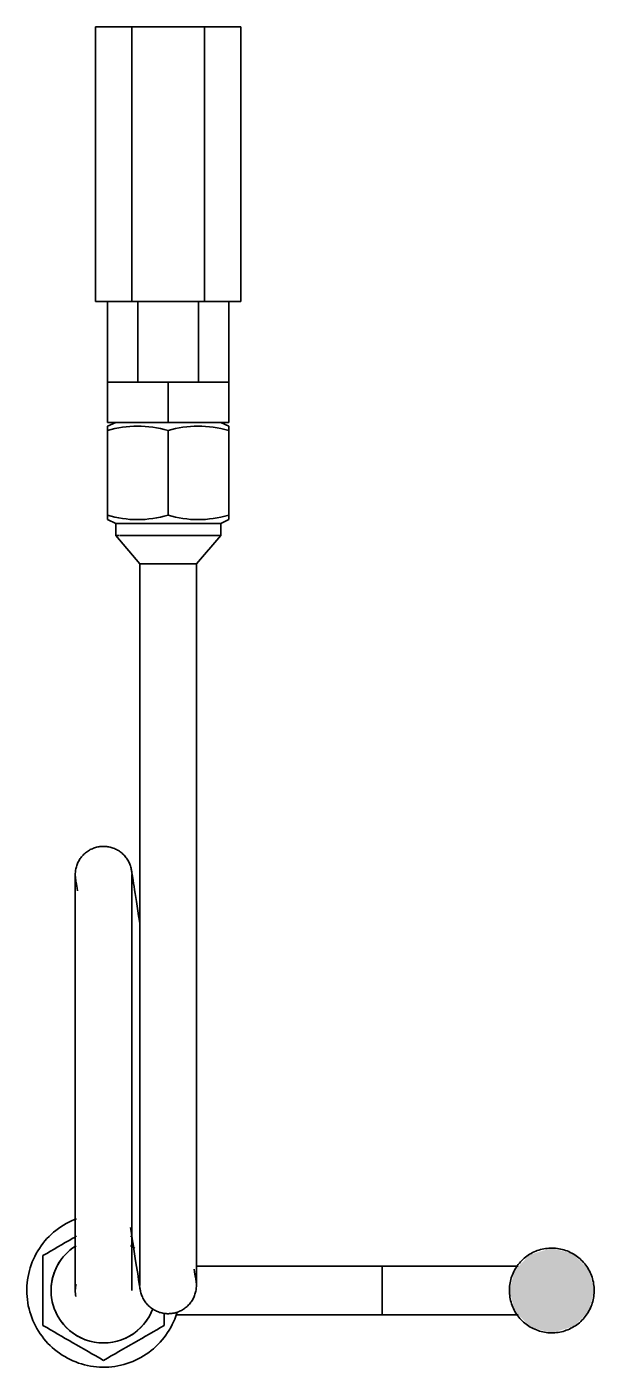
# Model space of a CAD drawing. Header units: millimetres. Extents: x -11989 to -4071, y -1478 to 4600.
# Drawn here: x -9438 to -9297.5, y 4154.6 to 4486.6 of the extents above; entities that cross this region are included whole.
import ezdxf

# ---------------------------------------------------------------- set-up
doc = ezdxf.new("R2010")
doc.units = ezdxf.units.MM
doc.layers.add('P-PIPE', color=7, linetype='Continuous', lineweight=35)

# ---------------------------------------------------------------- blocks, each defined once
blk = doc.blocks.new('Закладная угловая СГК _с перкинсом_ - Закладная угловая СГК _с перкинсом_-V37-Разрез 4')
at = {"layer": 'P-PIPE', "true_color": 0xff8000}
for points in [[(-9299.73, 4173.59), (-9297.49, 4173.59), (-9298.9, 4178.84), (-9302.74, 4182.68), (-9307.99, 4184.09), (-9313.49, 4182.44), (-9317.18, 4178.51), (-9318.49, 4173.59), (-9313.99, 4173.59), (-9310.99, 4178.79), (-9304.99, 4178.79), (-9301.99, 4173.59), (-9300.4, 4173.59)], [(-9301.99, 4173.59), (-9304.99, 4178.79), (-9310.99, 4178.79), (-9313.99, 4173.59), (-9302.71, 4173.59)], [(-9307.99, 4163.09), (-9302.5, 4164.74), (-9298.9, 4168.34), (-9297.49, 4173.59), (-9301.99, 4173.59), (-9304.99, 4168.4), (-9310.99, 4168.4), (-9313.99, 4173.59), (-9318.49, 4173.59), (-9317.09, 4168.34), (-9313.24, 4164.5)], [(-9304.99, 4168.4), (-9301.99, 4173.59), (-9313.99, 4173.59), (-9310.99, 4168.4)]]:
    blk.add_hatch(color=30, dxfattribs=at).paths.add_polyline_path(points)
at = {"layer": 'P-PIPE'}
for p, q in [((-9420.99, 4486.59), (-9411.99, 4486.59)), ((-9420.99, 4486.59), (-9420.99, 4418.59)), ((-9411.99, 4486.59), (-9393.99, 4486.59)), ((-9411.99, 4418.59), (-9411.99, 4486.59)), ((-9393.99, 4486.59), (-9384.99, 4486.59)), ((-9393.99, 4486.59), (-9393.99, 4418.59)), ((-9384.99, 4486.59), (-9384.99, 4418.59)), ((-9411.99, 4418.59), (-9420.99, 4418.59)), ((-9417.99, 4418.59), (-9417.99, 4398.59)), ((-9393.99, 4418.59), (-9411.99, 4418.59)), ((-9410.49, 4398.59), (-9410.49, 4418.59)), ((-9395.49, 4418.59), (-9395.49, 4398.59)), ((-9384.99, 4418.59), (-9393.99, 4418.59)), ((-9387.99, 4418.59), (-9387.99, 4398.59)), ((-9417.99, 4398.59), (-9402.99, 4398.59)), ((-9417.99, 4388.59), (-9417.99, 4398.59)), ((-9402.99, 4398.59), (-9387.99, 4398.59)), ((-9402.99, 4388.59), (-9402.99, 4398.59)), ((-9387.99, 4388.59), (-9387.99, 4398.59)), ((-9415.99, 4388.59), (-9418, 4387.67)), ((-9402.99, 4388.59), (-9417.99, 4388.59)), ((-9417.99, 4386.59), (-9417.99, 4365.62)), ((-9387.99, 4388.59), (-9402.99, 4388.59)), ((-9402.99, 4386.59), (-9402.99, 4365.62)), ((-9387.99, 4387.67), (-9389.99, 4388.59)), ((-9387.99, 4386.59), (-9387.99, 4365.62)), ((-9418, 4364.53), (-9415.99, 4363.59)), ((-9415.99, 4363.59), (-9415.99, 4360.59)), ((-9389.99, 4363.59), (-9415.99, 4363.59)), ((-9415.99, 4363.59), (-9402.99, 4363.59)), ((-9402.99, 4363.59), (-9389.99, 4363.59)), ((-9389.99, 4363.59), (-9387.99, 4364.53)), ((-9389.99, 4360.59), (-9389.99, 4363.59)), ((-9415.99, 4360.59), (-9415.11, 4360.59)), ((-9415.99, 4360.59), (-9409.99, 4353.59)), ((-9414.77, 4360.59), (-9415, 4360.59)), ((-9414.78, 4360.59), (-9408.48, 4360.59)), ((-9407.43, 4360.59), (-9408.49, 4360.59)), ((-9407.45, 4360.59), (-9398.54, 4360.59)), ((-9397.49, 4360.59), (-9398.55, 4360.59)), ((-9397.51, 4360.59), (-9391.21, 4360.59)), ((-9395.99, 4353.59), (-9389.99, 4360.59)), ((-9393.8, 4360.59), (-9394.22, 4360.59)), ((-9390.98, 4360.59), (-9391.22, 4360.59)), ((-9390.88, 4360.59), (-9389.99, 4360.59)), ((-9409.99, 4353.59), (-9409.99, 4294.99)), ((-9395.99, 4353.59), (-9409.99, 4353.59)), ((-9395.99, 4294.99), (-9395.99, 4353.59)), ((-9349.99, 4179.59), (-9395.99, 4179.59)), ((-9349.99, 4179.59), (-9316.34, 4179.59)), ((-9349.99, 4179.59), (-9349.99, 4167.59)), ((-9400.96, 4167.59), (-9349.99, 4167.59)), ((-9316.34, 4167.59), (-9349.99, 4167.59))]:
    blk.add_line(p, q, dxfattribs=at)
at = {"layer": 'P-PIPE', "flags": 128}
for points in [[(-9409.99, 4275.79), (-9409.99, 4276.03), (-9409.99, 4276.3), (-9409.99, 4276.6), (-9409.99, 4276.93), (-9409.99, 4277.29), (-9409.99, 4277.67), (-9409.99, 4278.08), (-9409.99, 4278.53), (-9409.99, 4278.99), (-9409.99, 4279.49), (-9409.99, 4280), (-9409.99, 4280.54), (-9409.99, 4281.11), (-9409.99, 4281.7), (-9409.99, 4282.3), (-9409.99, 4282.93), (-9409.99, 4283.58), (-9409.99, 4284.25), (-9409.99, 4284.93), (-9409.99, 4285.63), (-9409.99, 4286.34), (-9409.99, 4287.07), (-9409.99, 4287.81), (-9409.99, 4288.56), (-9409.99, 4289.33), (-9409.99, 4290.1), (-9409.99, 4290.88), (-9409.99, 4291.66), (-9409.99, 4292.45), (-9409.99, 4293.25), (-9409.99, 4294.05), (-9409.99, 4294.85), (-9409.99, 4294.99)], [(-9395.99, 4294.99), (-9395.99, 4294.19), (-9395.99, 4293.39), (-9395.99, 4292.6), (-9395.99, 4291.81), (-9395.99, 4291.02), (-9395.99, 4290.24), (-9395.99, 4289.47), (-9395.99, 4288.7), (-9395.99, 4287.95), (-9395.99, 4287.2), (-9395.99, 4286.47), (-9395.99, 4285.76), (-9395.99, 4285.06), (-9395.99, 4284.37), (-9395.99, 4283.7), (-9395.99, 4283.05), (-9395.99, 4282.42), (-9395.99, 4281.8), (-9395.99, 4281.21), (-9395.99, 4280.65), (-9395.99, 4280.1), (-9395.99, 4279.58), (-9395.99, 4279.08), (-9395.99, 4278.61), (-9395.99, 4278.16), (-9395.99, 4277.74), (-9395.99, 4277.35), (-9395.99, 4276.99), (-9395.99, 4276.66), (-9395.99, 4276.35), (-9395.99, 4276.08), (-9395.99, 4275.83), (-9395.99, 4275.79)], [(-9425.91, 4275.5), (-9425.95, 4275.78), (-9425.97, 4276.06), (-9425.99, 4276.34), (-9425.99, 4276.62), (-9425.99, 4276.9), (-9425.97, 4277.18), (-9425.94, 4277.46), (-9425.9, 4277.73), (-9425.85, 4278.01), (-9425.79, 4278.28), (-9425.71, 4278.55), (-9425.63, 4278.82), (-9425.54, 4279.08), (-9425.43, 4279.34), (-9425.32, 4279.6), (-9425.19, 4279.85), (-9425.06, 4280.09), (-9424.91, 4280.33), (-9424.76, 4280.57), (-9424.59, 4280.79), (-9424.42, 4281.01), (-9424.24, 4281.23), (-9424.05, 4281.43), (-9423.85, 4281.63), (-9423.65, 4281.82), (-9423.43, 4282), (-9423.21, 4282.18), (-9422.99, 4282.34), (-9422.75, 4282.5), (-9422.51, 4282.64), (-9422.27, 4282.78), (-9422.02, 4282.9), (-9421.76, 4283.02), (-9421.5, 4283.13), (-9421.24, 4283.22), (-9420.97, 4283.31), (-9420.7, 4283.38), (-9420.43, 4283.44), (-9420.16, 4283.49), (-9419.88, 4283.54), (-9419.6, 4283.57), (-9419.32, 4283.58), (-9419.04, 4283.59), (-9418.76, 4283.59), (-9418.48, 4283.57), (-9418.2, 4283.55), (-9417.93, 4283.51), (-9417.65, 4283.46), (-9417.38, 4283.4), (-9417.11, 4283.33), (-9416.84, 4283.25), (-9416.57, 4283.16), (-9416.31, 4283.06), (-9416.06, 4282.94), (-9415.8, 4282.82), (-9415.56, 4282.69), (-9415.32, 4282.55), (-9415.08, 4282.4), (-9414.85, 4282.23), (-9414.63, 4282.06), (-9414.41, 4281.89), (-9414.21, 4281.7), (-9414.01, 4281.5), (-9413.81, 4281.3), (-9413.63, 4281.09), (-9413.45, 4280.87), (-9413.29, 4280.64), (-9413.13, 4280.41), (-9412.98, 4280.18), (-9412.84, 4279.93), (-9412.71, 4279.68), (-9412.6, 4279.43), (-9412.49, 4279.17), (-9412.39, 4278.91), (-9412.33, 4278.74)], [(-9425.99, 4276.59), (-9425.99, 4276.55), (-9425.99, 4276.43), (-9425.99, 4276.22), (-9425.99, 4275.93), (-9425.99, 4275.56), (-9425.99, 4275.12), (-9425.99, 4274.59), (-9425.99, 4273.98), (-9425.99, 4273.29), (-9425.99, 4272.53), (-9425.99, 4271.69), (-9425.99, 4270.77), (-9425.99, 4269.78), (-9425.99, 4268.73), (-9425.99, 4267.6), (-9425.99, 4266.4), (-9425.99, 4265.14), (-9425.99, 4263.81), (-9425.99, 4262.42), (-9425.99, 4260.97), (-9425.99, 4259.47), (-9425.99, 4257.9), (-9425.99, 4256.29), (-9425.99, 4254.63), (-9425.99, 4252.92), (-9425.99, 4251.16), (-9425.99, 4249.36), (-9425.99, 4247.53), (-9425.99, 4245.66), (-9425.99, 4243.75), (-9425.99, 4241.82), (-9425.99, 4239.86), (-9425.99, 4237.87), (-9425.99, 4235.87), (-9425.99, 4233.84), (-9425.99, 4231.81), (-9425.99, 4229.76), (-9425.99, 4227.71), (-9425.99, 4225.65), (-9425.99, 4223.59), (-9425.99, 4221.53), (-9425.99, 4219.48), (-9425.99, 4217.44), (-9425.99, 4215.41), (-9425.99, 4213.39), (-9425.99, 4211.39), (-9425.99, 4209.42), (-9425.99, 4207.47), (-9425.99, 4205.55), (-9425.99, 4203.66), (-9425.99, 4201.8), (-9425.99, 4199.99), (-9425.99, 4198.21), (-9425.99, 4196.47), (-9425.99, 4194.78), (-9425.99, 4193.14), (-9425.99, 4191.55), (-9425.99, 4190.02), (-9425.99, 4188.54), (-9425.99, 4187.12), (-9425.99, 4185.75), (-9425.99, 4184.46), (-9425.99, 4183.22), (-9425.99, 4182.06), (-9425.99, 4180.96), (-9425.99, 4179.94), (-9425.99, 4178.98), (-9425.99, 4178.1), (-9425.99, 4177.3), (-9425.99, 4176.57), (-9425.99, 4175.92), (-9425.99, 4175.34), (-9425.99, 4174.85), (-9425.99, 4174.44), (-9425.99, 4174.11), (-9425.99, 4173.86), (-9425.99, 4173.69), (-9425.99, 4173.6), (-9425.99, 4173.59)], [(-9412.33, 4278.74), (-9412.25, 4278.47), (-9412.18, 4278.2), (-9412.12, 4277.93), (-9412.08, 4277.68)], [(-9412.08, 4277.68), (-9412.07, 4277.64), (-9412.05, 4277.52), (-9412.02, 4277.31), (-9411.98, 4277.03), (-9411.92, 4276.66), (-9411.85, 4276.22), (-9411.77, 4275.7), (-9411.67, 4275.1), (-9411.57, 4274.42), (-9411.45, 4273.66), (-9411.32, 4272.83), (-9411.18, 4271.93), (-9411.02, 4270.95), (-9410.86, 4269.91), (-9410.68, 4268.79), (-9410.5, 4267.61), (-9410.3, 4266.36), (-9410.09, 4265.05), (-9409.99, 4264.42)], [(-9411.99, 4173.59), (-9411.99, 4173.63), (-9411.99, 4173.76), (-9411.99, 4173.96), (-9411.99, 4174.25), (-9411.99, 4174.62), (-9411.99, 4175.07), (-9411.99, 4175.6), (-9411.99, 4176.21), (-9411.99, 4176.89), (-9411.99, 4177.66), (-9411.99, 4178.5), (-9411.99, 4179.41), (-9411.99, 4180.4), (-9411.99, 4181.46), (-9411.99, 4182.59), (-9411.99, 4183.78), (-9411.99, 4185.05), (-9411.99, 4186.37), (-9411.99, 4187.76), (-9411.99, 4189.21), (-9411.99, 4190.72), (-9411.99, 4192.28), (-9411.99, 4193.89), (-9411.99, 4195.56), (-9411.99, 4197.27), (-9411.99, 4199.02), (-9411.99, 4200.82), (-9411.99, 4202.65), (-9411.99, 4204.53), (-9411.99, 4206.43), (-9411.99, 4208.36), (-9411.99, 4210.33), (-9411.99, 4212.31), (-9411.99, 4214.32), (-9411.99, 4216.34), (-9411.99, 4218.37), (-9411.99, 4220.42), (-9411.99, 4222.48), (-9411.99, 4224.54), (-9411.99, 4226.6), (-9411.99, 4228.65), (-9411.99, 4230.7), (-9411.99, 4232.75), (-9411.99, 4234.78), (-9411.99, 4236.79), (-9411.99, 4238.79), (-9411.99, 4240.76), (-9411.99, 4242.71), (-9411.99, 4244.63), (-9411.99, 4246.52), (-9411.99, 4248.38), (-9411.99, 4250.2), (-9411.99, 4251.97), (-9411.99, 4253.71), (-9411.99, 4255.4), (-9411.99, 4257.04), (-9411.99, 4258.63), (-9411.99, 4260.17), (-9411.99, 4261.65), (-9411.99, 4263.07), (-9411.99, 4264.43), (-9411.99, 4265.73), (-9411.99, 4266.96), (-9411.99, 4268.12), (-9411.99, 4269.22), (-9411.99, 4270.25), (-9411.99, 4271.2), (-9411.99, 4272.08), (-9411.99, 4272.89), (-9411.99, 4273.62), (-9411.99, 4274.27), (-9411.99, 4274.84), (-9411.99, 4275.33), (-9411.99, 4275.74), (-9411.99, 4276.08), (-9411.99, 4276.33), (-9411.99, 4276.49), (-9411.99, 4276.58), (-9411.99, 4276.59)], [(-9425.45, 4272.56), (-9425.55, 4273.21), (-9425.64, 4273.77), (-9425.71, 4274.26), (-9425.78, 4274.67), (-9425.83, 4274.99), (-9425.87, 4275.24), (-9425.89, 4275.41), (-9425.91, 4275.49), (-9425.91, 4275.5)], [(-9409.99, 4275.79), (-9409.99, 4275.18), (-9409.99, 4274.48), (-9409.99, 4273.71), (-9409.99, 4272.86), (-9409.99, 4271.94), (-9409.99, 4270.95), (-9409.99, 4269.88), (-9409.99, 4268.75), (-9409.99, 4267.55), (-9409.99, 4266.28), (-9409.99, 4264.95), (-9409.99, 4263.55), (-9409.99, 4262.1), (-9409.99, 4260.59), (-9409.99, 4259.02), (-9409.99, 4257.4), (-9409.99, 4255.74), (-9409.99, 4254.02), (-9409.99, 4252.26), (-9409.99, 4250.46), (-9409.99, 4248.62), (-9409.99, 4246.75), (-9409.99, 4244.84), (-9409.99, 4242.9), (-9409.99, 4240.94), (-9409.99, 4238.95), (-9409.99, 4236.95), (-9409.99, 4234.92), (-9409.99, 4232.88), (-9409.99, 4230.84), (-9409.99, 4228.78), (-9409.99, 4226.72), (-9409.99, 4224.66), (-9409.99, 4222.61), (-9409.99, 4220.55), (-9409.99, 4218.51), (-9409.99, 4216.48), (-9409.99, 4214.47), (-9409.99, 4212.48), (-9409.99, 4210.5), (-9409.99, 4208.56), (-9409.99, 4206.64), (-9409.99, 4204.75), (-9409.99, 4202.9), (-9409.99, 4201.08), (-9409.99, 4199.31), (-9409.99, 4197.58), (-9409.99, 4195.89), (-9409.99, 4194.26), (-9409.99, 4192.67), (-9409.99, 4191.14), (-9409.99, 4189.67), (-9409.99, 4188.25), (-9409.99, 4186.89), (-9409.99, 4185.6), (-9409.99, 4184.38), (-9409.99, 4183.22), (-9409.99, 4182.12), (-9409.99, 4181.1), (-9409.99, 4180.16), (-9409.99, 4179.28), (-9409.99, 4178.48), (-9409.99, 4177.76), (-9409.99, 4177.12), (-9409.99, 4176.55), (-9409.99, 4176.07), (-9409.99, 4175.66), (-9409.99, 4175.34), (-9409.99, 4175.09), (-9409.99, 4174.93), (-9409.99, 4174.86), (-9409.99, 4174.85)], [(-9395.99, 4174.85), (-9395.99, 4174.89), (-9395.99, 4175.01), (-9395.99, 4175.22), (-9395.99, 4175.5), (-9395.99, 4175.87), (-9395.99, 4176.32), (-9395.99, 4176.85), (-9395.99, 4177.46), (-9395.99, 4178.15), (-9395.99, 4178.91), (-9395.99, 4179.75), (-9395.99, 4180.67), (-9395.99, 4181.65), (-9395.99, 4182.71), (-9395.99, 4183.84), (-9395.99, 4185.04), (-9395.99, 4186.3), (-9395.99, 4187.63), (-9395.99, 4189.02), (-9395.99, 4190.47), (-9395.99, 4191.97), (-9395.99, 4193.53), (-9395.99, 4195.15), (-9395.99, 4196.81), (-9395.99, 4198.52), (-9395.99, 4200.28), (-9395.99, 4202.07), (-9395.99, 4203.91), (-9395.99, 4205.78), (-9395.99, 4207.69), (-9395.99, 4209.62), (-9395.99, 4211.58), (-9395.99, 4213.57), (-9395.99, 4215.57), (-9395.99, 4217.59), (-9395.99, 4219.63), (-9395.99, 4221.68), (-9395.99, 4223.73), (-9395.99, 4225.79), (-9395.99, 4227.85), (-9395.99, 4229.91), (-9395.99, 4231.96), (-9395.99, 4234), (-9395.99, 4236.03), (-9395.99, 4238.05), (-9395.99, 4240.04), (-9395.99, 4242.02), (-9395.99, 4243.97), (-9395.99, 4245.89), (-9395.99, 4247.78), (-9395.99, 4249.63), (-9395.99, 4251.45), (-9395.99, 4253.23), (-9395.99, 4254.97), (-9395.99, 4256.65), (-9395.99, 4258.3), (-9395.99, 4259.89), (-9395.99, 4261.42), (-9395.99, 4262.9), (-9395.99, 4264.32), (-9395.99, 4265.68), (-9395.99, 4266.98), (-9395.99, 4268.21), (-9395.99, 4269.38), (-9395.99, 4270.48), (-9395.99, 4271.5), (-9395.99, 4272.46), (-9395.99, 4273.34), (-9395.99, 4274.14), (-9395.99, 4274.87), (-9395.99, 4275.52), (-9395.99, 4275.79)], [(-9425.66, 4191.38), (-9426.2, 4191.17), (-9426.9, 4190.87), (-9427.59, 4190.54), (-9428.26, 4190.18), (-9428.91, 4189.8), (-9429.55, 4189.39), (-9430.18, 4188.95), (-9430.78, 4188.49), (-9431.37, 4188.01), (-9431.93, 4187.5), (-9432.48, 4186.98), (-9433, 4186.43), (-9433.51, 4185.85), (-9433.99, 4185.26), (-9434.44, 4184.66), (-9434.87, 4184.03), (-9435.28, 4183.39), (-9435.65, 4182.73), (-9436.01, 4182.05), (-9436.33, 4181.37), (-9436.63, 4180.67), (-9436.9, 4179.96), (-9437.14, 4179.24), (-9437.35, 4178.51), (-9437.53, 4177.77), (-9437.68, 4177.02), (-9437.8, 4176.27), (-9437.9, 4175.52), (-9437.96, 4174.76), (-9437.99, 4174), (-9437.99, 4173.59)], [(-9409.91, 4173.76), (-9409.92, 4173.8), (-9409.93, 4173.92), (-9409.97, 4174.13), (-9410.01, 4174.41), (-9410.07, 4174.77), (-9410.14, 4175.22), (-9410.22, 4175.74), (-9410.32, 4176.34), (-9410.42, 4177.02), (-9410.54, 4177.78), (-9410.67, 4178.6), (-9410.81, 4179.51), (-9410.97, 4180.48), (-9411.13, 4181.53), (-9411.31, 4182.64), (-9411.49, 4183.83), (-9411.69, 4185.07), (-9411.89, 4186.39), (-9412.11, 4187.76), (-9412.33, 4189.17)], [(-9297.49, 4173.59), (-9297.5, 4174.01), (-9297.53, 4174.43), (-9297.57, 4174.85), (-9297.63, 4175.26), (-9297.7, 4175.68), (-9297.8, 4176.09), (-9297.9, 4176.49), (-9298.03, 4176.89), (-9298.17, 4177.29), (-9298.32, 4177.68), (-9298.49, 4178.06), (-9298.68, 4178.44), (-9298.88, 4178.81), (-9299.1, 4179.17), (-9299.33, 4179.52), (-9299.57, 4179.86), (-9299.83, 4180.19), (-9300.1, 4180.51), (-9300.38, 4180.83), (-9300.68, 4181.12), (-9300.99, 4181.41), (-9301.3, 4181.68), (-9301.63, 4181.95), (-9301.97, 4182.19), (-9302.32, 4182.43), (-9302.68, 4182.65), (-9303.05, 4182.85), (-9303.42, 4183.04), (-9303.8, 4183.22), (-9304.19, 4183.38), (-9304.58, 4183.52), (-9304.98, 4183.65), (-9305.39, 4183.76), (-9305.8, 4183.86), (-9306.21, 4183.94), (-9306.62, 4184), (-9307.04, 4184.05), (-9307.46, 4184.08), (-9307.88, 4184.09), (-9308.3, 4184.09), (-9308.72, 4184.07), (-9309.14, 4184.03), (-9309.56, 4183.97), (-9309.97, 4183.9), (-9310.38, 4183.82), (-9310.79, 4183.71), (-9311.19, 4183.59), (-9311.59, 4183.46), (-9311.98, 4183.31), (-9312.36, 4183.14), (-9312.74, 4182.96), (-9313.11, 4182.76), (-9313.48, 4182.55), (-9313.83, 4182.32), (-9314.17, 4182.08), (-9314.51, 4181.83), (-9314.83, 4181.56), (-9315.15, 4181.28), (-9315.45, 4180.99), (-9315.74, 4180.68), (-9316.01, 4180.37), (-9316.28, 4180.04), (-9316.53, 4179.71), (-9316.77, 4179.36), (-9316.99, 4179), (-9317.2, 4178.64), (-9317.4, 4178.27), (-9317.57, 4177.89), (-9317.74, 4177.5), (-9317.89, 4177.11), (-9318.02, 4176.71), (-9318.14, 4176.31), (-9318.24, 4175.9), (-9318.32, 4175.49), (-9318.39, 4175.07), (-9318.44, 4174.66), (-9318.47, 4174.24), (-9318.49, 4173.82), (-9318.49, 4173.59)], [(-9396.54, 4178.87), (-9396.44, 4178.23), (-9396.35, 4177.66), (-9396.27, 4177.18), (-9396.21, 4176.77), (-9396.16, 4176.44), (-9396.12, 4176.2), (-9396.09, 4176.03), (-9396.08, 4175.95), (-9396.08, 4175.93)], [(-9437.99, 4173.59), (-9437.98, 4172.83), (-9437.93, 4172.07), (-9437.86, 4171.32), (-9437.75, 4170.56), (-9437.62, 4169.82), (-9437.45, 4169.08), (-9437.25, 4168.34), (-9437.03, 4167.61), (-9436.78, 4166.9), (-9436.49, 4166.19), (-9436.18, 4165.5), (-9435.85, 4164.82), (-9435.48, 4164.15), (-9435.09, 4163.5), (-9434.68, 4162.86), (-9434.23, 4162.24), (-9433.77, 4161.64), (-9433.28, 4161.06), (-9432.77, 4160.5), (-9432.23, 4159.96), (-9431.68, 4159.44), (-9431.1, 4158.95), (-9430.5, 4158.48), (-9429.89, 4158.03), (-9429.26, 4157.6), (-9428.61, 4157.21), (-9427.95, 4156.83), (-9427.27, 4156.49), (-9426.58, 4156.17), (-9425.88, 4155.88), (-9425.17, 4155.62), (-9424.44, 4155.39), (-9423.71, 4155.19), (-9422.97, 4155.01), (-9422.22, 4154.87), (-9421.47, 4154.75), (-9420.72, 4154.67), (-9419.96, 4154.62), (-9419.2, 4154.59), (-9418.44, 4154.6), (-9417.68, 4154.64), (-9416.92, 4154.7), (-9416.17, 4154.8), (-9415.42, 4154.93), (-9414.68, 4155.09), (-9413.94, 4155.28), (-9413.21, 4155.49), (-9412.49, 4155.74), (-9411.78, 4156.01), (-9411.09, 4156.31), (-9410.4, 4156.64), (-9409.73, 4157), (-9409.08, 4157.39), (-9408.44, 4157.8), (-9407.81, 4158.23), (-9407.21, 4158.69), (-9406.62, 4159.17), (-9406.05, 4159.68), (-9405.51, 4160.21), (-9404.98, 4160.76), (-9404.48, 4161.33), (-9404, 4161.92), (-9403.55, 4162.53), (-9403.12, 4163.15), (-9402.71, 4163.8), (-9402.33, 4164.46), (-9401.98, 4165.13), (-9401.66, 4165.82), (-9401.36, 4166.52), (-9401.09, 4167.23), (-9400.85, 4167.95), (-9400.76, 4168.26)], [(-9395.99, 4174.85), (-9396, 4174.57), (-9396.02, 4174.29), (-9396.04, 4174.01), (-9396.08, 4173.73), (-9396.13, 4173.46), (-9396.19, 4173.18), (-9396.27, 4172.91), (-9396.35, 4172.64), (-9396.44, 4172.38), (-9396.55, 4172.12), (-9396.66, 4171.87), (-9396.79, 4171.61), (-9396.92, 4171.37), (-9397.06, 4171.13), (-9397.22, 4170.89), (-9397.38, 4170.67), (-9397.55, 4170.45), (-9397.73, 4170.23), (-9397.92, 4170.02), (-9398.12, 4169.83), (-9398.32, 4169.63), (-9398.53, 4169.45), (-9398.75, 4169.28), (-9398.98, 4169.11), (-9399.21, 4168.96), (-9399.45, 4168.81), (-9399.7, 4168.67), (-9399.94, 4168.55), (-9400.2, 4168.43), (-9400.46, 4168.32), (-9400.72, 4168.23), (-9400.99, 4168.14), (-9401.26, 4168.07), (-9401.53, 4168), (-9401.8, 4167.95), (-9402.08, 4167.91), (-9402.36, 4167.88), (-9402.64, 4167.86), (-9402.92, 4167.85), (-9403.2, 4167.85), (-9403.48, 4167.86), (-9403.76, 4167.89), (-9404.03, 4167.92), (-9404.31, 4167.97), (-9404.58, 4168.03), (-9404.86, 4168.1), (-9405.12, 4168.18), (-9405.39, 4168.27), (-9405.65, 4168.37), (-9405.91, 4168.48), (-9406.16, 4168.6), (-9406.41, 4168.73), (-9406.65, 4168.88), (-9406.88, 4169.03), (-9407.11, 4169.19), (-9407.34, 4169.36), (-9407.55, 4169.53), (-9407.76, 4169.72), (-9407.96, 4169.92), (-9408.16, 4170.12), (-9408.34, 4170.33), (-9408.52, 4170.55), (-9408.69, 4170.77), (-9408.84, 4171), (-9408.99, 4171.24), (-9409.13, 4171.48), (-9409.26, 4171.73), (-9409.38, 4171.98), (-9409.49, 4172.24), (-9409.59, 4172.5), (-9409.68, 4172.77), (-9409.76, 4173.04), (-9409.82, 4173.31), (-9409.88, 4173.58), (-9409.91, 4173.76)], [(-9396.08, 4175.93), (-9396.04, 4175.66), (-9396.01, 4175.38), (-9396, 4175.1), (-9395.99, 4174.85)], [(-9318.49, 4173.59), (-9318.49, 4173.17), (-9318.46, 4172.75), (-9318.42, 4172.33), (-9318.36, 4171.92), (-9318.29, 4171.51), (-9318.19, 4171.1), (-9318.09, 4170.69), (-9317.96, 4170.29), (-9317.82, 4169.89), (-9317.67, 4169.5), (-9317.49, 4169.12), (-9317.31, 4168.74), (-9317.11, 4168.37), (-9316.89, 4168.01), (-9316.66, 4167.66), (-9316.42, 4167.32), (-9316.16, 4166.99), (-9315.89, 4166.67), (-9315.61, 4166.36), (-9315.31, 4166.06), (-9315, 4165.77), (-9314.68, 4165.5), (-9314.36, 4165.24), (-9314.02, 4164.99), (-9313.67, 4164.76), (-9313.31, 4164.54), (-9312.94, 4164.33), (-9312.57, 4164.14), (-9312.19, 4163.97), (-9311.8, 4163.81), (-9311.4, 4163.66), (-9311, 4163.53), (-9310.6, 4163.42), (-9310.19, 4163.32), (-9309.78, 4163.24), (-9309.36, 4163.18), (-9308.95, 4163.13), (-9308.53, 4163.1), (-9308.11, 4163.09), (-9307.69, 4163.1), (-9307.27, 4163.12), (-9306.85, 4163.15), (-9306.43, 4163.21), (-9306.02, 4163.28), (-9305.61, 4163.37), (-9305.2, 4163.47), (-9304.8, 4163.59), (-9304.4, 4163.73), (-9304.01, 4163.88), (-9303.62, 4164.04), (-9303.25, 4164.23), (-9302.88, 4164.42), (-9302.51, 4164.64), (-9302.16, 4164.86), (-9301.82, 4165.1), (-9301.48, 4165.36), (-9301.16, 4165.62), (-9300.84, 4165.9), (-9300.54, 4166.2), (-9300.25, 4166.5), (-9299.97, 4166.81), (-9299.71, 4167.14), (-9299.46, 4167.48), (-9299.22, 4167.82), (-9299, 4168.18), (-9298.79, 4168.54), (-9298.59, 4168.92), (-9298.41, 4169.29), (-9298.25, 4169.68), (-9298.1, 4170.07), (-9297.97, 4170.47), (-9297.85, 4170.88), (-9297.75, 4171.28), (-9297.67, 4171.7), (-9297.6, 4172.11), (-9297.55, 4172.53), (-9297.51, 4172.95), (-9297.5, 4173.36), (-9297.49, 4173.59)]]:
    blk.add_lwpolyline(points, dxfattribs=at)
at = {"layer": 'P-PIPE'}
for radius, start, end in [(13, 122.0811, 180), (13, 121.4368, 155.0287), (13, 54.1269, 59.0967), (13, 53.5874, 58.4986), (13, 159.9713, 180), (13, 180, 200.0287), (13, 180, 339.6337), (7, 167.3212, 179.551), (7, 180.0164, 192.1261), (13, 204.9713, 245.0287), (13, 294.9713, 335.0287), (13, 249.9713, 290.0287)]:
    blk.add_arc((-9418.99, 4173.59), radius, start, end, dxfattribs=at)
for points in [[(-9402.99, 4386.59), (-9405.56, 4387.31), (-9410.63, 4388.02), (-9415.56, 4387.31), (-9417.99, 4386.59)], [(-9417.99, 4386.59), (-9417.99, 4387.31), (-9417.99, 4387.67), (-9417.99, 4387.67)], [(-9387.99, 4386.59), (-9390.56, 4387.31), (-9395.63, 4388.02), (-9400.56, 4387.31), (-9402.99, 4386.59)], [(-9387.99, 4387.67), (-9387.99, 4387.67), (-9387.99, 4387.31), (-9387.99, 4386.59)], [(-9417.99, 4365.62), (-9415.56, 4364.89), (-9410.63, 4364.17), (-9405.56, 4364.89), (-9402.99, 4365.62)], [(-9417.99, 4364.53), (-9417.99, 4364.53), (-9417.99, 4364.89), (-9417.99, 4365.62)], [(-9402.99, 4365.62), (-9400.56, 4364.89), (-9395.63, 4364.17), (-9390.56, 4364.89), (-9387.99, 4365.62)], [(-9387.99, 4365.62), (-9387.99, 4364.89), (-9387.99, 4364.53), (-9387.99, 4364.53)], [(-9412.34, 4187.07), (-9412.19, 4186.98), (-9412.03, 4186.89), (-9411.88, 4186.8)], [(-9433.99, 4164.93), (-9433.99, 4167.74), (-9433.99, 4173.44), (-9433.99, 4179.29), (-9433.99, 4182.25)], [(-9403.99, 4168), (-9403.99, 4166.98), (-9403.99, 4165.96), (-9403.99, 4164.93)], [(-9418.99, 4156.27), (-9421.56, 4157.75), (-9426.63, 4160.68), (-9431.56, 4163.53), (-9433.99, 4164.93)], [(-9403.99, 4164.93), (-9406.43, 4163.53), (-9411.36, 4160.68), (-9416.43, 4157.75), (-9418.99, 4156.27)]]:
    blk.add_open_spline(points, degree=3, dxfattribs=at)
for points, knots in [([(-9433.99, 4182.25), (-9431.56, 4183.66), (-9428.79, 4185.26), (-9425.98, 4186.88), (-9425.67, 4187.06)], [0, 0, 0, 0, 0.5, 0.5617041, 0.5617041, 0.5617041, 0.5617041]), ([(-9400.94, 4167.68), (-9400.96, 4167.61), (-9400.97, 4167.57), (-9400.95, 4167.65), (-9400.89, 4167.83), (-9400.81, 4168.07), (-9400.75, 4168.28)], [0.4444444, 0.4444444, 0.4444444, 0.4444444, 0.5138889, 0.5486111, 0.5833333, 0.6527778, 0.6527778, 0.6527778, 0.6527778])]:
    blk.add_open_spline(points, degree=3, knots=knots, dxfattribs=at)

msp = doc.modelspace()

# ---------------------------------------------------------------- block references
at = {"layer": 'P-PIPE'}
msp.add_blockref('Закладная угловая СГК _с перкинсом_ - Закладная угловая СГК _с перкинсом_-V37-Разрез 4', (0, 0), dxfattribs=at)

doc.saveas('drawing.dxf')
